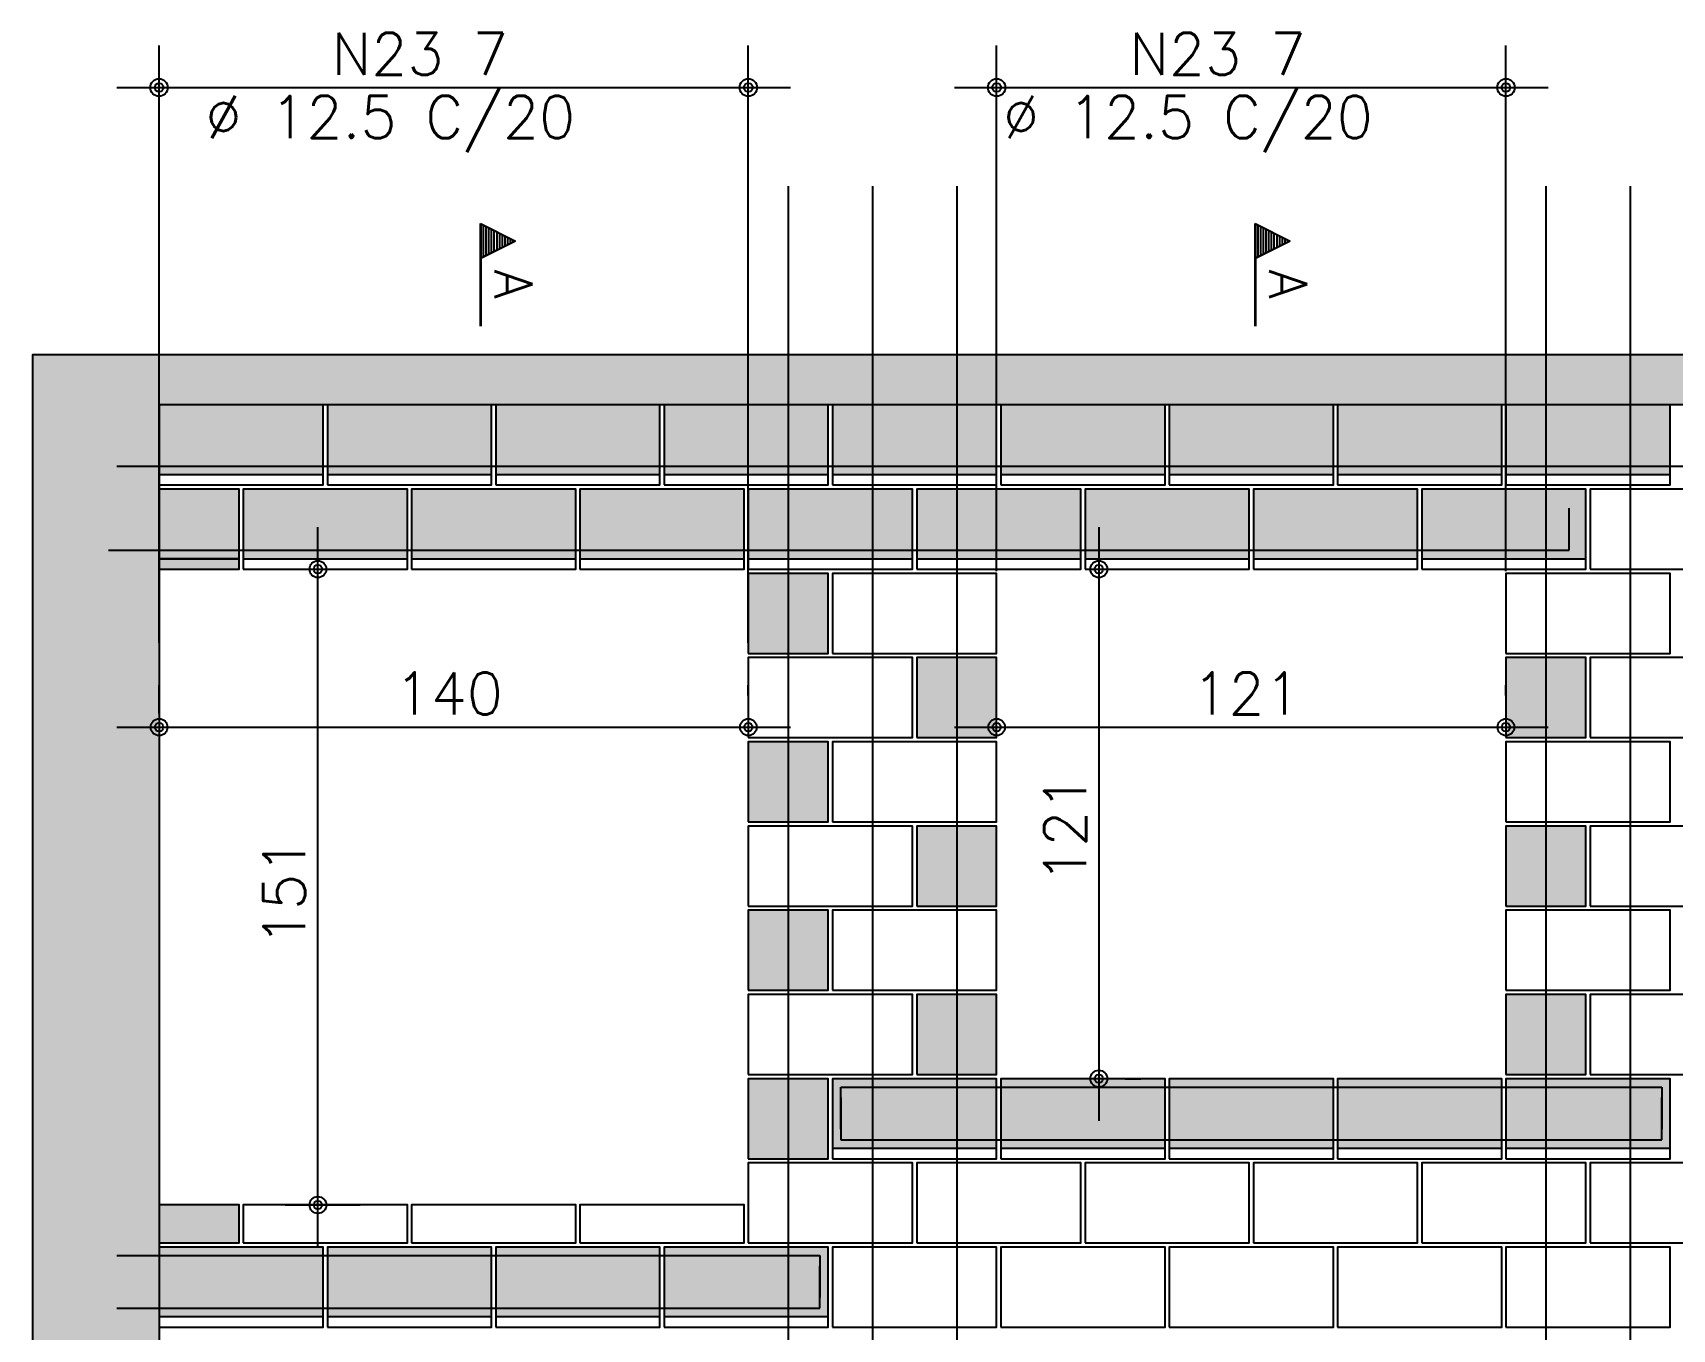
# Model space of a CAD drawing. Extents: x -1.9 to 86, y -1.6 to 60.9.
# Drawn here: x 6.55 to 14.34, y 32.92 to 39.08 of the extents above; entities that cross this region are included whole.
import ezdxf

# ---------------------------------------------------------------- set-up
doc = ezdxf.new("R2010")
doc.units = 0
doc.header["$MEASUREMENT"] = 0
doc.linetypes.add('ESTILO_TQS_0001', pattern=[0.45, 0.3, -0.15])
for name, color, linetype in [('PENA_01', 1, 'CONTINUOUS'), ('PENA_02', 2, 'CONTINUOUS'), ('PENA_03', 3, 'CONTINUOUS'), ('PENA_05', 5, 'CONTINUOUS'), ('PENA_09', 254, 'CONTINUOUS'), ('PENA_11', 252, 'CONTINUOUS'), ('PENA_23', 50, 'CONTINUOUS')]:
    doc.layers.add(name, color=color, linetype=linetype)
doc.styles.get("Standard").update_dxf_attribs({"font": 'ROMANS.SHX'})

msp = doc.modelspace()

# ---------------------------------------------------------------- linework, layer by layer
at = {"layer": 'PENA_01', "linetype": 'Continuous'}
for p, q in [((7.151532, 36.180392), (7.151532, 39.018658)), ((9.951532, 36.180392), (9.951532, 39.018658)), ((11.131532, 36.520798), (11.131532, 39.018658)), ((13.551532, 36.520798), (13.551532, 39.018658)), ((6.951532, 38.818658), (10.151532, 38.818658)), ((10.931532, 38.818658), (13.751532, 38.818658)), ((7.151532, 36.980798), (7.931532, 36.980798)), ((7.951532, 36.980798), (8.731532, 36.980798)), ((8.751532, 36.980798), (9.531532, 36.980798)), ((9.551532, 36.980798), (10.331532, 36.980798)), ((10.351532, 36.980798), (11.131532, 36.980798)), ((11.151532, 36.980798), (11.931532, 36.980798)), ((11.951532, 36.980798), (12.731532, 36.980798)), ((12.751532, 36.980798), (13.531532, 36.980798)), ((13.551532, 36.980798), (14.331532, 36.980798)), ((7.906443, 33.310798), (7.906443, 36.730798)), ((11.616761, 36.730798), (11.616761, 33.910798)), ((7.151532, 36.580798), (7.531532, 36.580798)), ((7.551532, 36.580798), (8.331532, 36.580798)), ((8.351532, 36.580798), (9.131532, 36.580798)), ((9.151532, 36.580798), (9.931532, 36.580798)), ((9.951532, 36.580798), (10.731532, 36.580798)), ((10.751532, 36.580798), (11.531532, 36.580798)), ((11.551532, 36.580798), (12.331532, 36.580798)), ((12.351532, 36.580798), (13.131532, 36.580798)), ((13.151532, 36.580798), (13.931532, 36.580798)), ((7.751532, 36.530798), (8.106443, 36.530798)), ((11.731532, 36.530798), (11.816761, 36.530798)), ((7.151532, 35.845666), (7.151532, 35.980392)), ((9.951532, 35.930798), (9.951532, 35.980392)), ((11.131532, 35.910798), (11.131532, 35.980392)), ((13.551532, 35.930798), (13.551532, 35.980392)), ((6.951532, 35.780392), (10.151532, 35.780392)), ((10.931532, 35.780392), (13.751532, 35.780392)), ((11.741532, 34.110798), (11.816761, 34.110798)), ((10.351532, 33.780798), (11.131532, 33.780798)), ((11.151532, 33.780798), (11.931532, 33.780798)), ((11.951532, 33.780798), (12.731532, 33.780798)), ((12.751532, 33.780798), (13.531532, 33.780798)), ((13.551532, 33.780798), (14.331532, 33.780798)), ((7.751532, 33.510798), (8.106443, 33.510798)), ((7.151532, 32.980798), (7.931532, 32.980798)), ((7.951532, 32.980798), (8.731532, 32.980798)), ((8.751532, 32.980798), (9.531532, 32.980798)), ((9.551532, 32.980798), (10.331532, 32.980798))]:
    msp.add_line(p, q, dxfattribs=at)
at = {"layer": 'PENA_01', "linetype": 'ESTILO_TQS_0001'}
msp.add_line((7.151532, 37.020798), (7.151532, 26.487678), dxfattribs=at)
at = {"layer": 'PENA_02', "linetype": 'Continuous'}
for points in [[(6.551532, 32.110798), (6.551532, 37.550798), (54.831532, 37.550798), (54.831532, 37.310798), (54.151532, 37.310798), (54.151532, 36.530798), (47.551532, 36.530798), (47.551532, 37.310798), (45.931532, 37.310798), (45.931532, 36.530798), (39.131532, 36.530798), (39.131532, 37.310798), (7.151532, 37.310798), (7.151532, 32.110798), (6.551532, 32.110798)], [(7.151532, 36.930798), (7.931532, 36.930798), (7.931532, 37.310798), (7.151532, 37.310798), (7.151532, 36.930798)], [(7.951532, 36.930798), (8.731532, 36.930798), (8.731532, 37.310798), (7.951532, 37.310798), (7.951532, 36.930798)], [(8.751532, 36.930798), (9.531532, 36.930798), (9.531532, 37.310798), (8.751532, 37.310798), (8.751532, 36.930798)], [(9.551532, 36.930798), (10.331532, 36.930798), (10.331532, 37.310798), (9.551532, 37.310798), (9.551532, 36.930798)], [(10.351532, 36.930798), (11.131532, 36.930798), (11.131532, 37.310798), (10.351532, 37.310798), (10.351532, 36.930798)], [(11.151532, 36.930798), (11.931532, 36.930798), (11.931532, 37.310798), (11.151532, 37.310798), (11.151532, 36.930798)], [(11.951532, 36.930798), (12.731532, 36.930798), (12.731532, 37.310798), (11.951532, 37.310798), (11.951532, 36.930798)], [(12.751532, 36.930798), (13.531532, 36.930798), (13.531532, 37.310798), (12.751532, 37.310798), (12.751532, 36.930798)], [(13.551532, 36.930798), (14.331532, 36.930798), (14.331532, 37.310798), (13.551532, 37.310798), (13.551532, 36.930798)], [(7.151532, 36.530798), (7.531532, 36.530798), (7.531532, 36.910798), (7.151532, 36.910798), (7.151532, 36.530798)], [(7.551532, 36.530798), (8.331532, 36.530798), (8.331532, 36.910798), (7.551532, 36.910798), (7.551532, 36.530798)], [(8.351532, 36.530798), (9.131532, 36.530798), (9.131532, 36.910798), (8.351532, 36.910798), (8.351532, 36.530798)], [(9.151532, 36.530798), (9.931532, 36.530798), (9.931532, 36.910798), (9.151532, 36.910798), (9.151532, 36.530798)], [(9.951532, 36.530798), (10.731532, 36.530798), (10.731532, 36.910798), (9.951532, 36.910798), (9.951532, 36.530798)], [(10.751532, 36.530798), (11.531532, 36.530798), (11.531532, 36.910798), (10.751532, 36.910798), (10.751532, 36.530798)], [(11.551532, 36.530798), (12.331532, 36.530798), (12.331532, 36.910798), (11.551532, 36.910798), (11.551532, 36.530798)], [(12.351532, 36.530798), (13.131532, 36.530798), (13.131532, 36.910798), (12.351532, 36.910798), (12.351532, 36.530798)], [(13.151532, 36.530798), (13.931532, 36.530798), (13.931532, 36.910798), (13.151532, 36.910798), (13.151532, 36.530798)], [(13.951532, 36.530798), (14.731532, 36.530798), (14.731532, 36.910798), (13.951532, 36.910798), (13.951532, 36.530798)], [(9.951532, 36.130798), (10.331532, 36.130798), (10.331532, 36.510798), (9.951532, 36.510798), (9.951532, 36.130798)], [(10.351532, 36.130798), (11.131532, 36.130798), (11.131532, 36.510798), (10.351532, 36.510798), (10.351532, 36.130798)], [(13.551532, 36.130798), (14.331532, 36.130798), (14.331532, 36.510798), (13.551532, 36.510798), (13.551532, 36.130798)], [(9.951532, 35.730798), (10.731532, 35.730798), (10.731532, 36.110798), (9.951532, 36.110798), (9.951532, 35.730798)], [(10.751532, 35.730798), (11.131532, 35.730798), (11.131532, 36.110798), (10.751532, 36.110798), (10.751532, 35.730798)], [(13.551532, 35.730798), (13.931532, 35.730798), (13.931532, 36.110798), (13.551532, 36.110798), (13.551532, 35.730798)], [(13.951532, 35.730798), (14.731532, 35.730798), (14.731532, 36.110798), (13.951532, 36.110798), (13.951532, 35.730798)], [(9.951532, 35.330798), (10.331532, 35.330798), (10.331532, 35.710798), (9.951532, 35.710798), (9.951532, 35.330798)], [(10.351532, 35.330798), (11.131532, 35.330798), (11.131532, 35.710798), (10.351532, 35.710798), (10.351532, 35.330798)], [(13.551532, 35.330798), (14.331532, 35.330798), (14.331532, 35.710798), (13.551532, 35.710798), (13.551532, 35.330798)], [(9.951532, 34.930798), (10.731532, 34.930798), (10.731532, 35.310798), (9.951532, 35.310798), (9.951532, 34.930798)], [(10.751532, 34.930798), (11.131532, 34.930798), (11.131532, 35.310798), (10.751532, 35.310798), (10.751532, 34.930798)], [(13.551532, 34.930798), (13.931532, 34.930798), (13.931532, 35.310798), (13.551532, 35.310798), (13.551532, 34.930798)], [(13.951532, 34.930798), (14.731532, 34.930798), (14.731532, 35.310798), (13.951532, 35.310798), (13.951532, 34.930798)], [(9.951532, 34.530798), (10.331532, 34.530798), (10.331532, 34.910798), (9.951532, 34.910798), (9.951532, 34.530798)], [(10.351532, 34.530798), (11.131532, 34.530798), (11.131532, 34.910798), (10.351532, 34.910798), (10.351532, 34.530798)], [(13.551532, 34.530798), (14.331532, 34.530798), (14.331532, 34.910798), (13.551532, 34.910798), (13.551532, 34.530798)], [(9.951532, 34.130798), (10.731532, 34.130798), (10.731532, 34.510798), (9.951532, 34.510798), (9.951532, 34.130798)], [(10.751532, 34.130798), (11.131532, 34.130798), (11.131532, 34.510798), (10.751532, 34.510798), (10.751532, 34.130798)], [(13.551532, 34.130798), (13.931532, 34.130798), (13.931532, 34.510798), (13.551532, 34.510798), (13.551532, 34.130798)], [(13.951532, 34.130798), (14.731532, 34.130798), (14.731532, 34.510798), (13.951532, 34.510798), (13.951532, 34.130798)], [(9.951532, 33.730798), (10.331532, 33.730798), (10.331532, 34.110798), (9.951532, 34.110798), (9.951532, 33.730798)], [(10.351532, 33.730798), (11.131532, 33.730798), (11.131532, 34.110798), (10.351532, 34.110798), (10.351532, 33.730798)], [(11.151532, 33.730798), (11.931532, 33.730798), (11.931532, 34.110798), (11.151532, 34.110798), (11.151532, 33.730798)], [(11.951532, 33.730798), (12.731532, 33.730798), (12.731532, 34.110798), (11.951532, 34.110798), (11.951532, 33.730798)], [(12.751532, 33.730798), (13.531532, 33.730798), (13.531532, 34.110798), (12.751532, 34.110798), (12.751532, 33.730798)], [(13.551532, 33.730798), (14.331532, 33.730798), (14.331532, 34.110798), (13.551532, 34.110798), (13.551532, 33.730798)], [(9.951532, 33.330798), (10.731532, 33.330798), (10.731532, 33.710798), (9.951532, 33.710798), (9.951532, 33.330798)], [(10.751532, 33.330798), (11.531532, 33.330798), (11.531532, 33.710798), (10.751532, 33.710798), (10.751532, 33.330798)], [(11.551532, 33.330798), (12.331532, 33.330798), (12.331532, 33.710798), (11.551532, 33.710798), (11.551532, 33.330798)], [(12.351532, 33.330798), (13.131532, 33.330798), (13.131532, 33.710798), (12.351532, 33.710798), (12.351532, 33.330798)], [(13.151532, 33.330798), (13.931532, 33.330798), (13.931532, 33.710798), (13.151532, 33.710798), (13.151532, 33.330798)], [(13.951532, 33.330798), (14.731532, 33.330798), (14.731532, 33.710798), (13.951532, 33.710798), (13.951532, 33.330798)], [(7.151532, 33.330798), (7.531532, 33.330798), (7.531532, 33.510798), (7.151532, 33.510798), (7.151532, 33.330798)], [(7.551532, 33.330798), (8.331532, 33.330798), (8.331532, 33.510798), (7.551532, 33.510798), (7.551532, 33.330798)], [(8.351532, 33.330798), (9.131532, 33.330798), (9.131532, 33.510798), (8.351532, 33.510798), (8.351532, 33.330798)], [(9.151532, 33.330798), (9.931532, 33.330798), (9.931532, 33.510798), (9.151532, 33.510798), (9.151532, 33.330798)], [(7.151532, 32.930798), (7.931532, 32.930798), (7.931532, 33.310798), (7.151532, 33.310798), (7.151532, 32.930798)], [(7.951532, 32.930798), (8.731532, 32.930798), (8.731532, 33.310798), (7.951532, 33.310798), (7.951532, 32.930798)], [(8.751532, 32.930798), (9.531532, 32.930798), (9.531532, 33.310798), (8.751532, 33.310798), (8.751532, 32.930798)], [(9.551532, 32.930798), (10.331532, 32.930798), (10.331532, 33.310798), (9.551532, 33.310798), (9.551532, 32.930798)], [(10.351532, 32.930798), (11.131532, 32.930798), (11.131532, 33.310798), (10.351532, 33.310798), (10.351532, 32.930798)], [(11.151532, 32.930798), (11.931532, 32.930798), (11.931532, 33.310798), (11.151532, 33.310798), (11.151532, 32.930798)], [(11.951532, 32.930798), (12.731532, 32.930798), (12.731532, 33.310798), (11.951532, 33.310798), (11.951532, 32.930798)], [(12.751532, 32.930798), (13.531532, 32.930798), (13.531532, 33.310798), (12.751532, 33.310798), (12.751532, 32.930798)], [(13.551532, 32.930798), (14.331532, 32.930798), (14.331532, 33.310798), (13.551532, 33.310798), (13.551532, 32.930798)]]:
    msp.add_lwpolyline(points, dxfattribs=at)
for centre, radius in [((7.151532, 38.818658), 0.041625), ((7.151532, 38.818658), 0.02075), ((9.951532, 38.818658), 0.041625), ((9.951532, 38.818658), 0.02075), ((11.131532, 38.818658), 0.041625), ((11.131532, 38.818658), 0.02075), ((13.551532, 38.818658), 0.041625), ((13.551532, 38.818658), 0.02075), ((7.906443, 36.530798), 0.04), ((7.906443, 36.530798), 0.02), ((11.616761, 36.530798), 0.04), ((11.616761, 36.530798), 0.02), ((7.151532, 35.780392), 0.04), ((7.151532, 35.780392), 0.02), ((9.951532, 35.780392), 0.04), ((9.951532, 35.780392), 0.02), ((11.131532, 35.780392), 0.04), ((11.131532, 35.780392), 0.02), ((13.551532, 35.780392), 0.04), ((13.551532, 35.780392), 0.02), ((11.616761, 34.110798), 0.04), ((11.616761, 34.110798), 0.02), ((7.906443, 33.510798), 0.04), ((7.906443, 33.510798), 0.02)]:
    msp.add_circle(centre, radius, dxfattribs=at)
at = {"layer": 'PENA_03', "linetype": 'Continuous'}
for p, q in [((8.67918, 37.685905), (8.67918, 38.172287)), ((8.67918, 38.172287), (8.845113, 38.089321)), ((8.679875, 38.171159), (8.843552, 38.089321)), ((8.679876, 38.171159), (8.679876, 38.007482)), ((12.36001, 37.685905), (12.36001, 38.172287)), ((12.36001, 38.172287), (12.525943, 38.089321)), ((12.360705, 38.171159), (12.524382, 38.089321)), ((12.360706, 38.171159), (12.360706, 38.007482)), ((8.691944, 38.165905), (8.691944, 38.012736)), ((8.704708, 38.159523), (8.704708, 38.019118)), ((8.717472, 38.153141), (8.717472, 38.0255)), ((8.730236, 38.146759), (8.730236, 38.031882)), ((8.743, 38.140377), (8.743, 38.038264)), ((8.755764, 38.133995), (8.755764, 38.044646)), ((8.768528, 38.127613), (8.768528, 38.051028)), ((8.781292, 38.121231), (8.781292, 38.05741)), ((8.794056, 38.114849), (8.794056, 38.063792)), ((8.80682, 38.108467), (8.80682, 38.070174)), ((8.819585, 38.102085), (8.819585, 38.076556)), ((8.832349, 38.095703), (8.832349, 38.082939)), ((12.372774, 38.165905), (12.372774, 38.012736)), ((12.385538, 38.159523), (12.385538, 38.019118)), ((12.398302, 38.153141), (12.398302, 38.0255)), ((12.411066, 38.146759), (12.411066, 38.031882)), ((12.42383, 38.140377), (12.42383, 38.038264)), ((12.436594, 38.133995), (12.436594, 38.044646)), ((12.449358, 38.127613), (12.449358, 38.051028)), ((12.462122, 38.121231), (12.462122, 38.05741)), ((12.474886, 38.114849), (12.474886, 38.063792)), ((12.48765, 38.108467), (12.48765, 38.070174)), ((12.500415, 38.102085), (12.500415, 38.076556)), ((12.513179, 38.095703), (12.513179, 38.082939)), ((8.845113, 38.089321), (8.679875, 38.006702)), ((8.843552, 38.089321), (8.679876, 38.007482)), ((12.525943, 38.089321), (12.360705, 38.006702)), ((12.524382, 38.089321), (12.360706, 38.007482)), ((8.679876, 38.006702), (8.679876, 37.685905)), ((12.360706, 38.006702), (12.360706, 37.685905)), ((7.551532, 36.530798), (7.551532, 36.530798)), ((11.531532, 36.530798), (11.531532, 36.530798)), ((11.131532, 36.320798), (11.131532, 36.320798)), ((13.551532, 36.320798), (13.551532, 36.320798)), ((7.151532, 35.980392), (7.151532, 35.980392)), ((9.951532, 35.980392), (9.951532, 35.980392)), ((9.951532, 35.730798), (9.951532, 35.730798)), ((11.131532, 35.710798), (11.131532, 35.710798)), ((13.551532, 35.730798), (13.551532, 35.730798)), ((7.151532, 35.645666), (7.151532, 35.645666)), ((11.541532, 34.110798), (11.541532, 34.110798)), ((7.551532, 33.510798), (7.551532, 33.510798))]:
    msp.add_line(p, q, dxfattribs=at)
at = {"layer": 'PENA_05', "linetype": 'Continuous'}
for p, q in [((6.951532, 37.020798), (23.541532, 37.020798)), ((13.851532, 36.620798), (13.851532, 36.820798)), ((6.911532, 36.620798), (13.851532, 36.620798)), ((10.391532, 33.870798), (10.391532, 34.070798)), ((10.391532, 34.070798), (14.291532, 34.070798)), ((14.291532, 34.070798), (14.291532, 33.870798)), ((10.391532, 34.020798), (10.391532, 33.820798)), ((14.291532, 33.820798), (14.291532, 34.020798)), ((10.391532, 33.820798), (14.291532, 33.820798)), ((6.951532, 33.270798), (10.291532, 33.270798)), ((10.291532, 33.270798), (10.291532, 33.070798)), ((10.291532, 33.020798), (10.291532, 33.220798)), ((6.951532, 33.020798), (10.291532, 33.020798))]:
    msp.add_line(p, q, dxfattribs=at)
for points in [[(10.141532, 38.350798), (10.141532, 32.110798)], [(10.541532, 38.350798), (10.541532, 32.110798)], [(10.941532, 38.350798), (10.941532, 32.110798)], [(13.741532, 38.350798), (13.741532, 32.110798)], [(14.141532, 38.350798), (14.141532, 32.110798)]]:
    msp.add_lwpolyline(points, dxfattribs=at)
at = {"layer": 'PENA_09', "linetype": 'Continuous'}
for points in [[(7.151532, 36.980798), (7.931532, 36.980798), (7.931532, 37.310798), (7.151532, 37.310798), (7.151532, 36.980798)], [(7.951532, 36.980798), (8.731532, 36.980798), (8.731532, 37.310798), (7.951532, 37.310798), (7.951532, 36.980798)], [(8.751532, 36.980798), (9.531532, 36.980798), (9.531532, 37.310798), (8.751532, 37.310798), (8.751532, 36.980798)], [(9.551532, 36.980798), (10.331532, 36.980798), (10.331532, 37.310798), (9.551532, 37.310798), (9.551532, 36.980798)], [(10.351532, 36.980798), (11.131532, 36.980798), (11.131532, 37.310798), (10.351532, 37.310798), (10.351532, 36.980798)], [(11.151532, 36.980798), (11.931532, 36.980798), (11.931532, 37.310798), (11.151532, 37.310798), (11.151532, 36.980798)], [(11.951532, 36.980798), (12.731532, 36.980798), (12.731532, 37.310798), (11.951532, 37.310798), (11.951532, 36.980798)], [(12.751532, 36.980798), (13.531532, 36.980798), (13.531532, 37.310798), (12.751532, 37.310798), (12.751532, 36.980798)], [(13.551532, 36.980798), (14.331532, 36.980798), (14.331532, 37.310798), (13.551532, 37.310798), (13.551532, 36.980798)], [(7.151532, 36.580798), (7.531532, 36.580798), (7.531532, 36.910798), (7.151532, 36.910798), (7.151532, 36.580798)], [(7.551532, 36.580798), (8.331532, 36.580798), (8.331532, 36.910798), (7.551532, 36.910798), (7.551532, 36.580798)], [(8.351532, 36.580798), (9.131532, 36.580798), (9.131532, 36.910798), (8.351532, 36.910798), (8.351532, 36.580798)], [(9.151532, 36.580798), (9.931532, 36.580798), (9.931532, 36.910798), (9.151532, 36.910798), (9.151532, 36.580798)], [(9.951532, 36.580798), (10.731532, 36.580798), (10.731532, 36.910798), (9.951532, 36.910798), (9.951532, 36.580798)], [(10.751532, 36.580798), (11.531532, 36.580798), (11.531532, 36.910798), (10.751532, 36.910798), (10.751532, 36.580798)], [(11.551532, 36.580798), (12.331532, 36.580798), (12.331532, 36.910798), (11.551532, 36.910798), (11.551532, 36.580798)], [(12.351532, 36.580798), (13.131532, 36.580798), (13.131532, 36.910798), (12.351532, 36.910798), (12.351532, 36.580798)], [(13.151532, 36.580798), (13.931532, 36.580798), (13.931532, 36.910798), (13.151532, 36.910798), (13.151532, 36.580798)], [(10.351532, 33.780798), (11.131532, 33.780798), (11.131532, 34.110798), (10.351532, 34.110798), (10.351532, 33.780798)], [(11.151532, 33.780798), (11.931532, 33.780798), (11.931532, 34.110798), (11.151532, 34.110798), (11.151532, 33.780798)], [(11.951532, 33.780798), (12.731532, 33.780798), (12.731532, 34.110798), (11.951532, 34.110798), (11.951532, 33.780798)], [(12.751532, 33.780798), (13.531532, 33.780798), (13.531532, 34.110798), (12.751532, 34.110798), (12.751532, 33.780798)], [(13.551532, 33.780798), (14.331532, 33.780798), (14.331532, 34.110798), (13.551532, 34.110798), (13.551532, 33.780798)], [(7.151532, 32.980798), (7.931532, 32.980798), (7.931532, 33.310798), (7.151532, 33.310798), (7.151532, 32.980798)], [(7.951532, 32.980798), (8.731532, 32.980798), (8.731532, 33.310798), (7.951532, 33.310798), (7.951532, 32.980798)], [(8.751532, 32.980798), (9.531532, 32.980798), (9.531532, 33.310798), (8.751532, 33.310798), (8.751532, 32.980798)], [(9.551532, 32.980798), (10.331532, 32.980798), (10.331532, 33.310798), (9.551532, 33.310798), (9.551532, 32.980798)]]:
    msp.add_lwpolyline(points, dxfattribs=at)
for points in [[(7.151532, 36.980798), (7.931532, 36.980798), (7.931532, 37.310798)], [(7.151532, 36.980798), (7.931532, 37.310798), (7.151532, 37.310798)], [(7.151532, 36.980798), (7.151532, 37.310798), (7.151532, 36.980798)], [(7.951532, 36.980798), (8.731532, 36.980798), (8.731532, 37.310798)], [(7.951532, 36.980798), (8.731532, 37.310798), (7.951532, 37.310798)], [(7.951532, 36.980798), (7.951532, 37.310798), (7.951532, 36.980798)], [(8.751532, 36.980798), (9.531532, 36.980798), (9.531532, 37.310798)], [(8.751532, 36.980798), (9.531532, 37.310798), (8.751532, 37.310798)], [(8.751532, 36.980798), (8.751532, 37.310798), (8.751532, 36.980798)], [(9.551532, 36.980798), (10.331532, 36.980798), (10.331532, 37.310798)], [(9.551532, 36.980798), (10.331532, 37.310798), (9.551532, 37.310798)], [(9.551532, 36.980798), (9.551532, 37.310798), (9.551532, 36.980798)], [(10.351532, 36.980798), (11.131532, 36.980798), (11.131532, 37.310798)], [(10.351532, 36.980798), (11.131532, 37.310798), (10.351532, 37.310798)], [(10.351532, 36.980798), (10.351532, 37.310798), (10.351532, 36.980798)], [(11.151532, 36.980798), (11.931532, 36.980798), (11.931532, 37.310798)], [(11.151532, 36.980798), (11.931532, 37.310798), (11.151532, 37.310798)], [(11.151532, 36.980798), (11.151532, 37.310798), (11.151532, 36.980798)], [(11.951532, 36.980798), (12.731532, 36.980798), (12.731532, 37.310798)], [(11.951532, 36.980798), (12.731532, 37.310798), (11.951532, 37.310798)], [(11.951532, 36.980798), (11.951532, 37.310798), (11.951532, 36.980798)], [(12.751532, 36.980798), (13.531532, 36.980798), (13.531532, 37.310798)], [(12.751532, 36.980798), (13.531532, 37.310798), (12.751532, 37.310798)], [(12.751532, 36.980798), (12.751532, 37.310798), (12.751532, 36.980798)], [(13.551532, 36.980798), (14.331532, 36.980798), (14.331532, 37.310798)], [(13.551532, 36.980798), (14.331532, 37.310798), (13.551532, 37.310798)], [(13.551532, 36.980798), (13.551532, 37.310798), (13.551532, 36.980798)], [(7.151532, 36.580798), (7.531532, 36.580798), (7.531532, 36.910798)], [(7.151532, 36.580798), (7.531532, 36.910798), (7.151532, 36.910798)], [(7.151532, 36.580798), (7.151532, 36.910798), (7.151532, 36.580798)], [(7.551532, 36.580798), (8.331532, 36.580798), (8.331532, 36.910798)], [(7.551532, 36.580798), (8.331532, 36.910798), (7.551532, 36.910798)], [(7.551532, 36.580798), (7.551532, 36.910798), (7.551532, 36.580798)], [(8.351532, 36.580798), (9.131532, 36.580798), (9.131532, 36.910798)], [(8.351532, 36.580798), (9.131532, 36.910798), (8.351532, 36.910798)], [(8.351532, 36.580798), (8.351532, 36.910798), (8.351532, 36.580798)], [(9.151532, 36.580798), (9.931532, 36.580798), (9.931532, 36.910798)], [(9.151532, 36.580798), (9.931532, 36.910798), (9.151532, 36.910798)], [(9.151532, 36.580798), (9.151532, 36.910798), (9.151532, 36.580798)], [(9.951532, 36.580798), (10.731532, 36.580798), (10.731532, 36.910798)], [(9.951532, 36.580798), (10.731532, 36.910798), (9.951532, 36.910798)], [(9.951532, 36.580798), (9.951532, 36.910798), (9.951532, 36.580798)], [(10.751532, 36.580798), (11.531532, 36.580798), (11.531532, 36.910798)], [(10.751532, 36.580798), (11.531532, 36.910798), (10.751532, 36.910798)], [(10.751532, 36.580798), (10.751532, 36.910798), (10.751532, 36.580798)], [(11.551532, 36.580798), (12.331532, 36.580798), (12.331532, 36.910798)], [(11.551532, 36.580798), (12.331532, 36.910798), (11.551532, 36.910798)], [(11.551532, 36.580798), (11.551532, 36.910798), (11.551532, 36.580798)], [(12.351532, 36.580798), (13.131532, 36.580798), (13.131532, 36.910798)], [(12.351532, 36.580798), (13.131532, 36.910798), (12.351532, 36.910798)], [(12.351532, 36.580798), (12.351532, 36.910798), (12.351532, 36.580798)], [(13.151532, 36.580798), (13.931532, 36.580798), (13.931532, 36.910798)], [(13.151532, 36.580798), (13.931532, 36.910798), (13.151532, 36.910798)], [(13.151532, 36.580798), (13.151532, 36.910798), (13.151532, 36.580798)], [(10.351532, 33.780798), (11.131532, 33.780798), (11.131532, 34.110798)], [(10.351532, 33.780798), (11.131532, 34.110798), (10.351532, 34.110798)], [(10.351532, 33.780798), (10.351532, 34.110798), (10.351532, 33.780798)], [(11.151532, 33.780798), (11.931532, 33.780798), (11.931532, 34.110798)], [(11.151532, 33.780798), (11.931532, 34.110798), (11.151532, 34.110798)], [(11.151532, 33.780798), (11.151532, 34.110798), (11.151532, 33.780798)], [(11.951532, 33.780798), (12.731532, 33.780798), (12.731532, 34.110798)], [(11.951532, 33.780798), (12.731532, 34.110798), (11.951532, 34.110798)], [(11.951532, 33.780798), (11.951532, 34.110798), (11.951532, 33.780798)], [(12.751532, 33.780798), (13.531532, 33.780798), (13.531532, 34.110798)], [(12.751532, 33.780798), (13.531532, 34.110798), (12.751532, 34.110798)], [(12.751532, 33.780798), (12.751532, 34.110798), (12.751532, 33.780798)], [(13.551532, 33.780798), (14.331532, 33.780798), (14.331532, 34.110798)], [(13.551532, 33.780798), (14.331532, 34.110798), (13.551532, 34.110798)], [(13.551532, 33.780798), (13.551532, 34.110798), (13.551532, 33.780798)], [(7.151532, 32.980798), (7.931532, 32.980798), (7.931532, 33.310798)], [(7.151532, 32.980798), (7.931532, 33.310798), (7.151532, 33.310798)], [(7.151532, 32.980798), (7.151532, 33.310798), (7.151532, 32.980798)], [(7.951532, 32.980798), (8.731532, 32.980798), (8.731532, 33.310798)], [(7.951532, 32.980798), (8.731532, 33.310798), (7.951532, 33.310798)], [(7.951532, 32.980798), (7.951532, 33.310798), (7.951532, 32.980798)], [(8.751532, 32.980798), (9.531532, 32.980798), (9.531532, 33.310798)], [(8.751532, 32.980798), (9.531532, 33.310798), (8.751532, 33.310798)], [(8.751532, 32.980798), (8.751532, 33.310798), (8.751532, 32.980798)], [(9.551532, 32.980798), (10.331532, 32.980798), (10.331532, 33.310798)], [(9.551532, 32.980798), (10.331532, 33.310798), (9.551532, 33.310798)], [(9.551532, 32.980798), (9.551532, 33.310798), (9.551532, 32.980798)]]:
    msp.add_solid(points, dxfattribs=at)
at = {"layer": 'PENA_11', "linetype": 'Continuous'}
for points in [[(7.151532, 37.310798), (6.551532, 32.110798), (6.551532, 37.550798)], [(7.151532, 37.310798), (6.551532, 37.550798), (54.831532, 37.550798)], [(7.151532, 37.310798), (54.831532, 37.550798), (39.131532, 37.310798)], [(7.151532, 37.310798), (7.151532, 32.110798), (6.551532, 32.110798)]]:
    msp.add_solid(points, dxfattribs=at)
at = {"layer": 'PENA_23', "linetype": 'Continuous'}
for points in [[(7.151532, 36.530798), (7.531532, 36.530798), (7.531532, 36.580798), (7.151532, 36.580798), (7.151532, 36.530798)], [(9.951532, 36.130798), (10.331532, 36.130798), (10.331532, 36.510798), (9.951532, 36.510798), (9.951532, 36.130798)], [(10.751532, 35.730798), (11.131532, 35.730798), (11.131532, 36.110798), (10.751532, 36.110798), (10.751532, 35.730798)], [(13.551532, 35.730798), (13.931532, 35.730798), (13.931532, 36.110798), (13.551532, 36.110798), (13.551532, 35.730798)], [(9.951532, 35.330798), (10.331532, 35.330798), (10.331532, 35.710798), (9.951532, 35.710798), (9.951532, 35.330798)], [(10.751532, 34.930798), (11.131532, 34.930798), (11.131532, 35.310798), (10.751532, 35.310798), (10.751532, 34.930798)], [(13.551532, 34.930798), (13.931532, 34.930798), (13.931532, 35.310798), (13.551532, 35.310798), (13.551532, 34.930798)], [(9.951532, 34.530798), (10.331532, 34.530798), (10.331532, 34.910798), (9.951532, 34.910798), (9.951532, 34.530798)], [(10.751532, 34.130798), (11.131532, 34.130798), (11.131532, 34.510798), (10.751532, 34.510798), (10.751532, 34.130798)], [(13.551532, 34.130798), (13.931532, 34.130798), (13.931532, 34.510798), (13.551532, 34.510798), (13.551532, 34.130798)], [(9.951532, 33.730798), (10.331532, 33.730798), (10.331532, 34.110798), (9.951532, 34.110798), (9.951532, 33.730798)], [(7.151532, 33.330798), (7.531532, 33.330798), (7.531532, 33.510798), (7.151532, 33.510798), (7.151532, 33.330798)]]:
    msp.add_lwpolyline(points, dxfattribs=at)
for points in [[(7.151532, 36.530798), (7.531532, 36.530798), (7.531532, 36.580798)], [(7.151532, 36.530798), (7.531532, 36.580798), (7.151532, 36.580798)], [(7.151532, 36.530798), (7.151532, 36.580798), (7.151532, 36.530798)], [(9.951532, 36.130798), (10.331532, 36.130798), (10.331532, 36.510798)], [(9.951532, 36.130798), (10.331532, 36.510798), (9.951532, 36.510798)], [(9.951532, 36.130798), (9.951532, 36.510798), (9.951532, 36.130798)], [(10.751532, 35.730798), (11.131532, 35.730798), (11.131532, 36.110798)], [(10.751532, 35.730798), (11.131532, 36.110798), (10.751532, 36.110798)], [(10.751532, 35.730798), (10.751532, 36.110798), (10.751532, 35.730798)], [(13.551532, 35.730798), (13.931532, 35.730798), (13.931532, 36.110798)], [(13.551532, 35.730798), (13.931532, 36.110798), (13.551532, 36.110798)], [(13.551532, 35.730798), (13.551532, 36.110798), (13.551532, 35.730798)], [(9.951532, 35.330798), (10.331532, 35.330798), (10.331532, 35.710798)], [(9.951532, 35.330798), (10.331532, 35.710798), (9.951532, 35.710798)], [(9.951532, 35.330798), (9.951532, 35.710798), (9.951532, 35.330798)], [(10.751532, 34.930798), (11.131532, 34.930798), (11.131532, 35.310798)], [(10.751532, 34.930798), (11.131532, 35.310798), (10.751532, 35.310798)], [(10.751532, 34.930798), (10.751532, 35.310798), (10.751532, 34.930798)], [(13.551532, 34.930798), (13.931532, 34.930798), (13.931532, 35.310798)], [(13.551532, 34.930798), (13.931532, 35.310798), (13.551532, 35.310798)], [(13.551532, 34.930798), (13.551532, 35.310798), (13.551532, 34.930798)], [(9.951532, 34.530798), (10.331532, 34.530798), (10.331532, 34.910798)], [(9.951532, 34.530798), (10.331532, 34.910798), (9.951532, 34.910798)], [(9.951532, 34.530798), (9.951532, 34.910798), (9.951532, 34.530798)], [(10.751532, 34.130798), (11.131532, 34.130798), (11.131532, 34.510798)], [(10.751532, 34.130798), (11.131532, 34.510798), (10.751532, 34.510798)], [(10.751532, 34.130798), (10.751532, 34.510798), (10.751532, 34.130798)], [(13.551532, 34.130798), (13.931532, 34.130798), (13.931532, 34.510798)], [(13.551532, 34.130798), (13.931532, 34.510798), (13.551532, 34.510798)], [(13.551532, 34.130798), (13.551532, 34.510798), (13.551532, 34.130798)], [(9.951532, 33.730798), (10.331532, 33.730798), (10.331532, 34.110798)], [(9.951532, 33.730798), (10.331532, 34.110798), (9.951532, 34.110798)], [(9.951532, 33.730798), (9.951532, 34.110798), (9.951532, 33.730798)], [(7.151532, 33.330798), (7.531532, 33.330798), (7.531532, 33.510798)], [(7.151532, 33.330798), (7.531532, 33.510798), (7.151532, 33.510798)], [(7.151532, 33.330798), (7.151532, 33.510798), (7.151532, 33.330798)]]:
    msp.add_solid(points, dxfattribs=at)

# ---------------------------------------------------------------- texts
at = {"layer": 'PENA_03', "linetype": 'Continuous'}
for s, p in [('N23 7', (7.971532, 38.878658)), ('N23 7', (11.761532, 38.878658)), ('%%c 12.5 C/20', (7.371532, 38.578658)), ('%%c 12.5 C/20', (11.161532, 38.578658)), ('140', (8.271532, 35.840392)), ('121', (12.061532, 35.840392))]:
    msp.add_text(s, height=0.2, dxfattribs=at).set_placement(p)
for s, height, rotation, p in [('A', 0.18, 270, (8.746209, 37.953888)), ('A', 0.18, 270, (12.427039, 37.953888)), ('121', 0.2, 90, (11.556761, 35.040798)), ('151', 0.2, 90, (7.846443, 34.740798))]:
    msp.add_text(s, height=height, rotation=rotation, dxfattribs=at).set_placement(p)

doc.saveas('drawing.dxf')
